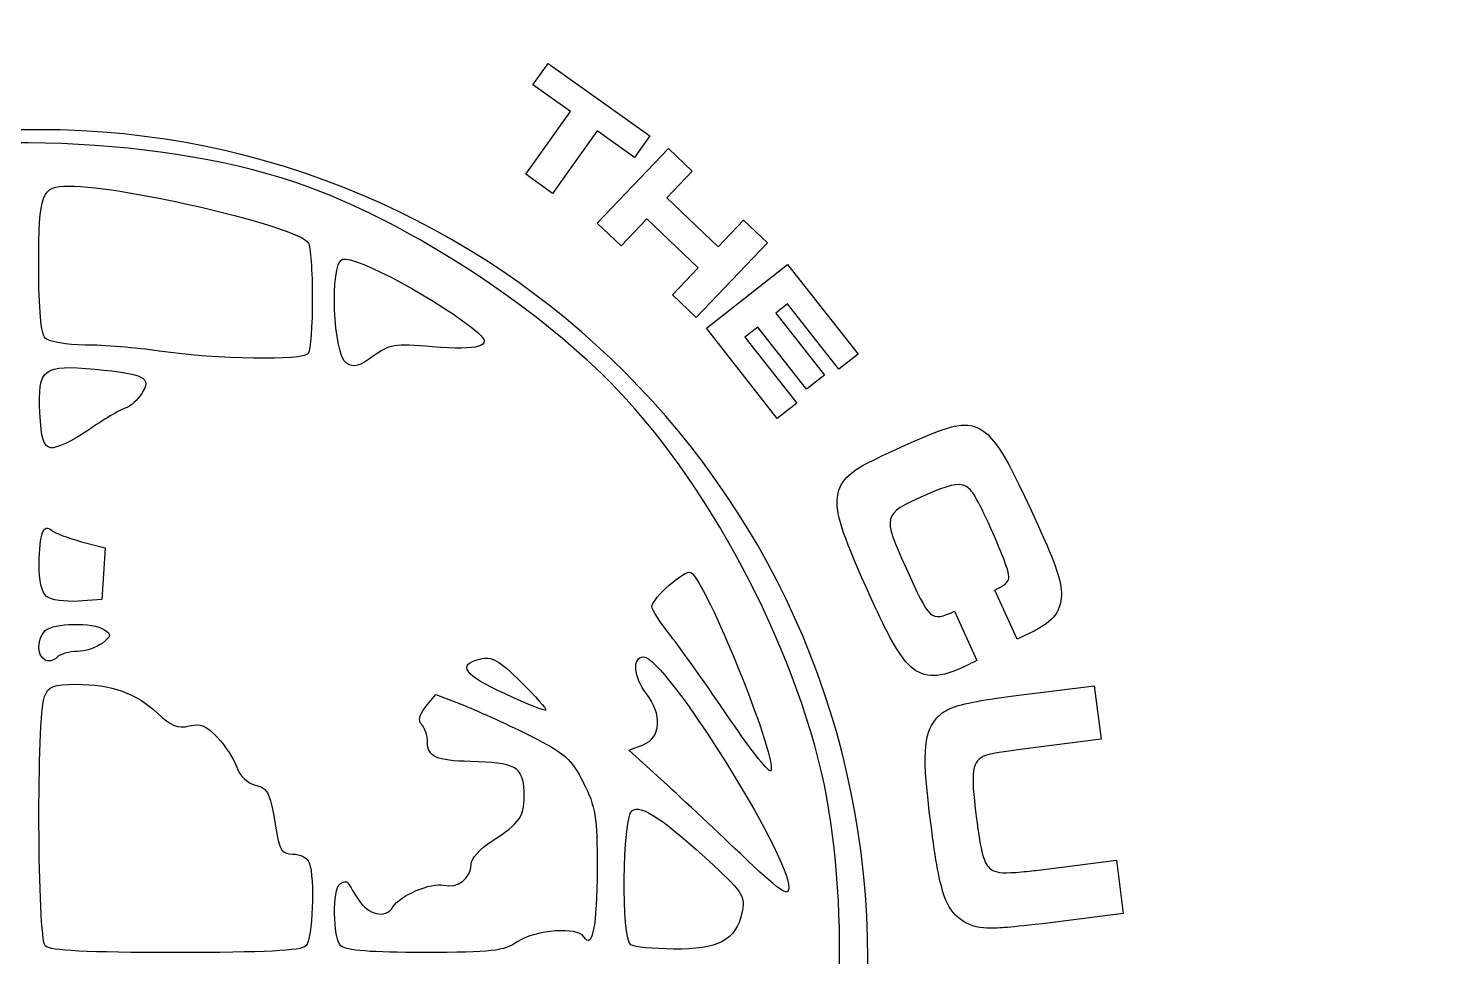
# Model space of a CAD drawing. Header units: millimetres. Extents: x -100 to 87, y -104 to 146.
# Drawn here: x 20.93 to 43.93, y -27.82 to -12.68 of the extents above; entities that cross this region are included whole.
import ezdxf

# ---------------------------------------------------------------- set-up
doc = ezdxf.new("R2010")
doc.units = ezdxf.units.MM
doc.header["$MEASUREMENT"] = 0
doc.layers.add('Layer 1', color=7, linetype='Continuous')

msp = doc.modelspace()

# ---------------------------------------------------------------- linework, layer by layer
at = {"layer": 'Layer 1', "color": 250, "lineweight": 20}
msp.add_open_spline([(56.0896, -39.0545), (56.0896, -39.0545), (56.0896, -39.0545), (56.0896, -39.0545), (56.0896, -39.0545), (53.9205, -39.0545), (52.1467, -40.7833), (52.0909, -42.9515), (52.0909, -42.9515), (52.0909, -42.9515), (52.0896, -49.0543), (52.0896, -49.0543), (52.0896, -49.0543), (52.0891, -51.8044), (49.8395, -54.0545), (47.0893, -54.0545), (47.0893, -54.0545), (47.0893, -54.0545), (-92.9101, -54.0545), (-92.9101, -54.0545), (-92.9101, -54.0545), (-95.6604, -54.0545), (-97.9104, -51.8044), (-97.9104, -49.0543), (-97.9104, -49.0543), (-97.9104, -49.0543), (-97.9104, -9.0547), (-97.9104, -9.0547), (-97.9104, -9.0547), (-97.9104, -6.3046), (-95.6604, -4.0545), (-92.9101, -4.0545), (-92.9101, -4.0545), (-92.9101, -4.0545), (47.0893, -4.0545), (47.0893, -4.0545), (47.0893, -4.0545), (49.8396, -4.0545), (52.089, -6.3046), (52.0896, -9.0547), (52.0896, -9.0547), (52.0896, -9.0547), (52.0909, -15.1575), (52.0909, -15.1575), (52.0909, -15.1575), (52.1467, -17.3257), (53.9205, -19.0545), (56.0896, -19.0545), (56.0896, -19.0545), (56.0896, -19.0545), (56.0896, -19.0545), (56.0896, -19.0545), (56.0896, -19.0545), (56.0896, -19.0545), (64.2596, -19.0545), (64.2596, -19.0545), (64.2596, -19.0545), (65.8166, -19.0545), (67.0903, -20.1676), (67.0903, -21.5281), (67.0903, -21.5281), (67.0903, -21.5281), (67.0903, -36.581), (67.0903, -36.581), (67.0903, -36.581), (67.0903, -37.9415), (65.8164, -39.0545), (64.2596, -39.0545), (64.2596, -39.0545), (64.2596, -39.0545), (56.0896, -39.0545), (56.0896, -39.0545)], degree=3, knots=[0, 0, 0, 0, 0.0526316, 0.0526316, 0.0526316, 0.0526316, 0.1052632, 0.1052632, 0.1052632, 0.1052632, 0.1578947, 0.1578947, 0.1578947, 0.1578947, 0.2105263, 0.2105263, 0.2105263, 0.2105263, 0.2631579, 0.2631579, 0.2631579, 0.2631579, 0.3157895, 0.3157895, 0.3157895, 0.3157895, 0.3684211, 0.3684211, 0.3684211, 0.3684211, 0.4210526, 0.4210526, 0.4210526, 0.4210526, 0.4736842, 0.4736842, 0.4736842, 0.4736842, 0.5263158, 0.5263158, 0.5263158, 0.5263158, 0.5789474, 0.5789474, 0.5789474, 0.5789474, 0.6315789, 0.6315789, 0.6315789, 0.6315789, 0.6842105, 0.6842105, 0.6842105, 0.6842105, 0.7368421, 0.7368421, 0.7368421, 0.7368421, 0.7894737, 0.7894737, 0.7894737, 0.7894737, 0.8421053, 0.8421053, 0.8421053, 0.8421053, 0.8947368, 0.8947368, 0.8947368, 0.8947368, 1, 1, 1, 1], dxfattribs=at)
at = {"layer": 'Layer 1', "color": 250}
for points, knots in [([(29.4076, -13.2548), (29.4076, -13.2548), (29.1591, -13.6042), (29.1591, -13.6042), (29.1591, -13.6042), (29.1591, -13.6042), (29.7695, -14.0383), (29.7695, -14.0383), (29.7695, -14.0383), (29.7695, -14.0383), (29.0432, -15.0597), (29.0432, -15.0597), (29.0432, -15.0597), (29.0432, -15.0597), (29.4809, -15.3709), (29.4809, -15.3709), (29.4809, -15.3709), (29.4809, -15.3709), (30.2072, -14.3495), (30.2072, -14.3495), (30.2072, -14.3495), (30.2072, -14.3495), (30.8176, -14.7836), (30.8176, -14.7836), (30.8176, -14.7836), (30.8176, -14.7836), (31.0661, -14.4342), (31.0661, -14.4342), (31.0661, -14.4342), (31.0661, -14.4342), (29.4076, -13.2548), (29.4076, -13.2548)], [0, 0, 0, 0, 0.1111111, 0.1111111, 0.1111111, 0.1111111, 0.2222222, 0.2222222, 0.2222222, 0.2222222, 0.3333333, 0.3333333, 0.3333333, 0.3333333, 0.4444444, 0.4444444, 0.4444444, 0.4444444, 0.5555556, 0.5555556, 0.5555556, 0.5555556, 0.6666667, 0.6666667, 0.6666667, 0.6666667, 0.7777778, 0.7777778, 0.7777778, 0.7777778, 1, 1, 1, 1]), ([(7.7764, -26.0514), (7.7943, -25.8796), (7.8934, -25.3374), (7.9966, -24.8465), (7.9966, -24.8465), (8.9841, -20.1485), (12.9326, -16.0524), (17.5776, -14.9071), (17.5776, -14.9071), (20.0622, -14.2944), (23.5192, -14.4801), (25.6995, -15.3433), (25.6995, -15.3433), (27.3844, -16.0104), (29.3102, -17.2953), (30.534, -18.5688), (30.534, -18.5688), (32.116, -20.2151), (33.5489, -23.0066), (33.9514, -25.2265), (33.9514, -25.2265), (34.3327, -27.329), (34.1798, -30.0982), (33.5832, -31.8974), (33.5832, -31.8974), (33.2806, -32.81), (32.305, -34.7148), (31.7108, -35.5534), (31.7108, -35.5534), (31.0087, -36.5442), (29.6752, -37.8872), (28.7095, -38.5762), (28.7095, -38.5762), (27.3626, -39.5371), (25.3808, -40.4276), (23.916, -40.7302), (23.916, -40.7302), (22.2365, -41.0771), (19.68, -41.0654), (18.0238, -40.7032), (18.0238, -40.7032), (14.3664, -39.9033), (11.1236, -37.4849), (9.34, -34.227), (9.34, -34.227), (8.5377, -32.7616), (8.0206, -31.225), (7.8103, -29.6819), (7.8103, -29.6819), (7.7222, -29.0355), (7.7011, -26.7724), (7.7764, -26.0514)], [0, 0, 0, 0, 0.0714286, 0.0714286, 0.0714286, 0.0714286, 0.1428571, 0.1428571, 0.1428571, 0.1428571, 0.2142857, 0.2142857, 0.2142857, 0.2142857, 0.2857143, 0.2857143, 0.2857143, 0.2857143, 0.3571429, 0.3571429, 0.3571429, 0.3571429, 0.4285714, 0.4285714, 0.4285714, 0.4285714, 0.5, 0.5, 0.5, 0.5, 0.5714286, 0.5714286, 0.5714286, 0.5714286, 0.6428571, 0.6428571, 0.6428571, 0.6428571, 0.7142857, 0.7142857, 0.7142857, 0.7142857, 0.7857143, 0.7857143, 0.7857143, 0.7857143, 0.8571429, 0.8571429, 0.8571429, 0.8571429, 1, 1, 1, 1]), ([(31.3684, -14.6371), (31.3684, -14.6371), (30.2079, -15.8546), (30.2079, -15.8546), (30.2079, -15.8546), (30.2079, -15.8546), (30.5967, -16.2252), (30.5967, -16.2252), (30.5967, -16.2252), (30.5967, -16.2252), (31.0161, -15.7853), (31.0161, -15.7853), (31.0161, -15.7853), (31.0161, -15.7853), (31.8539, -16.5839), (31.8539, -16.5839), (31.8539, -16.5839), (31.8539, -16.5839), (31.4346, -17.0238), (31.4346, -17.0238), (31.4346, -17.0238), (31.4346, -17.0238), (31.8233, -17.3944), (31.8233, -17.3944), (31.8233, -17.3944), (31.8233, -17.3944), (32.9839, -16.1769), (32.9839, -16.1769), (32.9839, -16.1769), (32.9839, -16.1769), (32.5951, -15.8063), (32.5951, -15.8063), (32.5951, -15.8063), (32.5951, -15.8063), (32.1793, -16.2426), (32.1793, -16.2426), (32.1793, -16.2426), (32.1793, -16.2426), (31.3414, -15.444), (31.3414, -15.444), (31.3414, -15.444), (31.3414, -15.444), (31.7572, -15.0077), (31.7572, -15.0077), (31.7572, -15.0077), (31.7572, -15.0077), (31.3684, -14.6371), (31.3684, -14.6371)], [0, 0, 0, 0, 0.0769231, 0.0769231, 0.0769231, 0.0769231, 0.1538462, 0.1538462, 0.1538462, 0.1538462, 0.2307692, 0.2307692, 0.2307692, 0.2307692, 0.3076923, 0.3076923, 0.3076923, 0.3076923, 0.3846154, 0.3846154, 0.3846154, 0.3846154, 0.4615385, 0.4615385, 0.4615385, 0.4615385, 0.5384615, 0.5384615, 0.5384615, 0.5384615, 0.6153846, 0.6153846, 0.6153846, 0.6153846, 0.6923077, 0.6923077, 0.6923077, 0.6923077, 0.7692308, 0.7692308, 0.7692308, 0.7692308, 0.8461538, 0.8461538, 0.8461538, 0.8461538, 1, 1, 1, 1]), ([(21.2101, -17.7331), (21.2691, -17.792), (21.5599, -17.8414), (21.8572, -17.8429), (21.8572, -17.8429), (22.1542, -17.8445), (22.6984, -17.889), (23.0665, -17.942), (23.0665, -17.942), (24.0104, -18.0778), (25.4165, -18.1007), (25.4973, -17.9815), (25.4973, -17.9815), (25.5334, -17.9283), (25.5629, -17.5233), (25.5629, -17.0815), (25.5629, -17.0815), (25.5629, -16.6397), (25.5334, -16.2322), (25.4973, -16.176), (25.4973, -16.176), (25.3294, -15.9141), (22.5373, -15.2542), (21.5894, -15.2524), (21.5894, -15.2524), (21.145, -15.2515), (21.103, -15.3633), (21.103, -16.546), (21.103, -16.546), (21.103, -17.267), (21.1386, -17.6615), (21.2101, -17.7331), (21.2101, -17.7331), (21.2101, -17.7331), (21.2101, -17.7331), (21.2101, -17.7331)], [0, 0, 0, 0, 0.1, 0.1, 0.1, 0.1, 0.2, 0.2, 0.2, 0.2, 0.3, 0.3, 0.3, 0.3, 0.4, 0.4, 0.4, 0.4, 0.5, 0.5, 0.5, 0.5, 0.6, 0.6, 0.6, 0.6, 0.7, 0.7, 0.7, 0.7, 0.8, 0.8, 0.8, 0.8, 1, 1, 1, 1]), ([(26.1197, -18.1403), (26.2387, -18.2152), (26.3345, -18.1902), (26.556, -18.0264), (26.556, -18.0264), (26.8151, -17.8349), (26.899, -17.8214), (27.5192, -17.8718), (27.5192, -17.8718), (28.2838, -17.9339), (28.5196, -17.8628), (28.2676, -17.6465), (28.2676, -17.6465), (27.6792, -17.1413), (26.2537, -16.3687), (26.0524, -16.446), (26.0524, -16.446), (25.8448, -16.5257), (25.9035, -18.0044), (26.1197, -18.1403)], [0, 0, 0, 0, 0.1666667, 0.1666667, 0.1666667, 0.1666667, 0.3333333, 0.3333333, 0.3333333, 0.3333333, 0.5, 0.5, 0.5, 0.5, 0.6666667, 0.6666667, 0.6666667, 0.6666667, 1, 1, 1, 1]), ([(33.3091, -16.5303), (33.3091, -16.5303), (31.9867, -17.5698), (31.9867, -17.5698), (31.9867, -17.5698), (31.9867, -17.5698), (33.1431, -19.0409), (33.1431, -19.0409), (33.1431, -19.0409), (33.1431, -19.0409), (33.4603, -18.7915), (33.4603, -18.7915), (33.4603, -18.7915), (33.4603, -18.7915), (32.6157, -17.717), (32.6157, -17.717), (32.6157, -17.717), (32.6157, -17.717), (32.8258, -17.5518), (32.8258, -17.5518), (32.8258, -17.5518), (32.8258, -17.5518), (33.6221, -18.5649), (33.6221, -18.5649), (33.6221, -18.5649), (33.6221, -18.5649), (33.9136, -18.3358), (33.9136, -18.3358), (33.9136, -18.3358), (33.9136, -18.3358), (33.1173, -17.3227), (33.1173, -17.3227), (33.1173, -17.3227), (33.1173, -17.3227), (33.3096, -17.1715), (33.3096, -17.1715), (33.3096, -17.1715), (33.3096, -17.1715), (34.148, -18.2382), (34.148, -18.2382), (34.148, -18.2382), (34.148, -18.2382), (34.4592, -17.9935), (34.4592, -17.9935), (34.4592, -17.9935), (34.4592, -17.9935), (33.3091, -16.5303), (33.3091, -16.5303)], [0, 0, 0, 0, 0.0769231, 0.0769231, 0.0769231, 0.0769231, 0.1538462, 0.1538462, 0.1538462, 0.1538462, 0.2307692, 0.2307692, 0.2307692, 0.2307692, 0.3076923, 0.3076923, 0.3076923, 0.3076923, 0.3846154, 0.3846154, 0.3846154, 0.3846154, 0.4615385, 0.4615385, 0.4615385, 0.4615385, 0.5384615, 0.5384615, 0.5384615, 0.5384615, 0.6153846, 0.6153846, 0.6153846, 0.6153846, 0.6923077, 0.6923077, 0.6923077, 0.6923077, 0.7692308, 0.7692308, 0.7692308, 0.7692308, 0.8461538, 0.8461538, 0.8461538, 0.8461538, 1, 1, 1, 1]), ([(21.2981, -19.5182), (21.3808, -19.534), (21.653, -19.4062), (21.9029, -19.2343), (21.9029, -19.2343), (22.1528, -19.0624), (22.4266, -18.8997), (22.5113, -18.8729), (22.5113, -18.8729), (22.596, -18.846), (22.7192, -18.7378), (22.7849, -18.6325), (22.7849, -18.6325), (22.9476, -18.372), (22.8346, -18.3134), (22.0217, -18.2372), (22.0217, -18.2372), (21.1693, -18.1574), (21.0865, -18.2227), (21.1214, -18.9468), (21.1214, -18.9468), (21.142, -19.3719), (21.1803, -19.4958), (21.2981, -19.5182), (21.2981, -19.5182), (21.2981, -19.5182), (21.2981, -19.5182), (21.2981, -19.5182)], [0, 0, 0, 0, 0.125, 0.125, 0.125, 0.125, 0.25, 0.25, 0.25, 0.25, 0.375, 0.375, 0.375, 0.375, 0.5, 0.5, 0.5, 0.5, 0.625, 0.625, 0.625, 0.625, 0.75, 0.75, 0.75, 0.75, 1, 1, 1, 1]), ([(36.0344, -22.1819), (35.6426, -22.3543), (35.6333, -22.3442), (35.238, -21.4696), (35.238, -21.4696), (34.8551, -20.6226), (34.8616, -20.6054), (35.5313, -20.3026), (35.5313, -20.3026), (35.9252, -20.1245), (36.097, -20.0849), (36.2147, -20.1456), (36.2147, -20.1456), (36.3191, -20.198), (36.4007, -20.3367), (36.6251, -20.8331), (36.6251, -20.8331), (36.707, -21.0143), (36.806, -21.2543), (36.8551, -21.3839), (36.8551, -21.3839), (36.9216, -21.5626), (36.9304, -21.6345), (36.9013, -21.6857), (36.9013, -21.6857), (36.8723, -21.7368), (36.8404, -21.7606), (36.6903, -21.8379), (36.6903, -21.8379), (36.6903, -21.8379), (37.0518, -22.6377), (37.0518, -22.6377), (37.0518, -22.6377), (37.0518, -22.6377), (37.1818, -22.579), (37.1818, -22.579), (37.1818, -22.579), (37.6151, -22.3831), (37.7691, -22.2091), (37.7747, -21.9172), (37.7747, -21.9172), (37.7812, -21.7007), (37.6908, -21.4379), (37.3863, -20.7642), (37.3863, -20.7642), (36.7772, -19.4168), (36.5749, -19.1477), (36.1763, -19.1476), (36.1763, -19.1476), (35.9981, -19.1522), (35.7686, -19.2323), (35.1658, -19.5047), (35.1658, -19.5047), (34.8625, -19.6419), (34.6415, -19.7512), (34.5269, -19.8125), (34.5269, -19.8125), (34.2456, -19.9777), (34.1312, -20.1338), (34.1199, -20.3713), (34.1199, -20.3713), (34.1076, -20.6378), (34.2257, -20.983), (34.678, -21.9837), (34.678, -21.9837), (34.9505, -22.5865), (35.1098, -22.8656), (35.2769, -23.0463), (35.2769, -23.0463), (35.4982, -23.2736), (35.7394, -23.2926), (36.1531, -23.1056), (36.1531, -23.1056), (36.1925, -23.0878), (36.2497, -23.0572), (36.3977, -22.9856), (36.3977, -22.9856), (36.3977, -22.9856), (36.0344, -22.1819), (36.0344, -22.1819)], [0, 0, 0, 0, 0.047619, 0.047619, 0.047619, 0.047619, 0.0952381, 0.0952381, 0.0952381, 0.0952381, 0.1428571, 0.1428571, 0.1428571, 0.1428571, 0.1904762, 0.1904762, 0.1904762, 0.1904762, 0.2380952, 0.2380952, 0.2380952, 0.2380952, 0.2857143, 0.2857143, 0.2857143, 0.2857143, 0.3333333, 0.3333333, 0.3333333, 0.3333333, 0.3809524, 0.3809524, 0.3809524, 0.3809524, 0.4285714, 0.4285714, 0.4285714, 0.4285714, 0.4761905, 0.4761905, 0.4761905, 0.4761905, 0.5238095, 0.5238095, 0.5238095, 0.5238095, 0.5714286, 0.5714286, 0.5714286, 0.5714286, 0.6190476, 0.6190476, 0.6190476, 0.6190476, 0.6666667, 0.6666667, 0.6666667, 0.6666667, 0.7142857, 0.7142857, 0.7142857, 0.7142857, 0.7619048, 0.7619048, 0.7619048, 0.7619048, 0.8095238, 0.8095238, 0.8095238, 0.8095238, 0.8571429, 0.8571429, 0.8571429, 0.8571429, 0.9047619, 0.9047619, 0.9047619, 0.9047619, 1, 1, 1, 1]), ([(21.2303, -21.9403), (21.3003, -21.9984), (21.5313, -22.0335), (21.7435, -22.0182), (21.7435, -22.0182), (21.7435, -22.0182), (22.1294, -21.9904), (22.1294, -21.9904), (22.1294, -21.9904), (22.1294, -21.9904), (22.1564, -21.5712), (22.1564, -21.5712), (22.1564, -21.5712), (22.1564, -21.5712), (22.1834, -21.1519), (22.1834, -21.1519), (22.1834, -21.1519), (22.1834, -21.1519), (21.7994, -21.0492), (21.7994, -21.0492), (21.7994, -21.0492), (21.5882, -20.9927), (21.3691, -20.9086), (21.3125, -20.8623), (21.3125, -20.8623), (21.1753, -20.7499), (21.1189, -20.9057), (21.11, -21.4216), (21.11, -21.4216), (21.1057, -21.6778), (21.1513, -21.8748), (21.2303, -21.9403), (21.2303, -21.9403), (21.2303, -21.9403), (21.2303, -21.9403), (21.2303, -21.9403)], [0, 0, 0, 0, 0.1, 0.1, 0.1, 0.1, 0.2, 0.2, 0.2, 0.2, 0.3, 0.3, 0.3, 0.3, 0.4, 0.4, 0.4, 0.4, 0.5, 0.5, 0.5, 0.5, 0.6, 0.6, 0.6, 0.6, 0.7, 0.7, 0.7, 0.7, 0.8, 0.8, 0.8, 0.8, 1, 1, 1, 1]), ([(31.4072, -22.5859), (31.5766, -22.7984), (32.0083, -23.4066), (32.3667, -23.9376), (32.3667, -23.9376), (32.725, -24.4686), (33.0296, -24.8481), (33.0436, -24.7809), (33.0436, -24.7809), (33.1071, -24.4765), (31.9844, -21.7051), (31.7353, -21.5512), (31.7353, -21.5512), (31.6419, -21.4934), (31.0993, -21.9689), (31.0993, -22.1086), (31.0993, -22.1086), (31.0993, -22.1587), (31.2378, -22.3735), (31.4072, -22.5859), (31.4072, -22.5859), (31.4072, -22.5859), (31.4072, -22.5859), (31.4072, -22.5859)], [0, 0, 0, 0, 0.1428571, 0.1428571, 0.1428571, 0.1428571, 0.2857143, 0.2857143, 0.2857143, 0.2857143, 0.4285714, 0.4285714, 0.4285714, 0.4285714, 0.5714286, 0.5714286, 0.5714286, 0.5714286, 0.7142857, 0.7142857, 0.7142857, 0.7142857, 1, 1, 1, 1]), ([(21.2, -22.977), (21.2534, -23.01), (21.3418, -22.9923), (21.3964, -22.9376), (21.3964, -22.9376), (21.451, -22.883), (21.6005, -22.8383), (21.7286, -22.8383), (21.7286, -22.8383), (21.8567, -22.8383), (22.0394, -22.7788), (22.1347, -22.7062), (22.1347, -22.7062), (22.2846, -22.5918), (22.29, -22.5619), (22.1741, -22.4844), (22.1741, -22.4844), (21.9877, -22.3597), (21.3397, -22.3696), (21.2101, -22.4992), (21.2101, -22.4992), (21.0766, -22.6327), (21.071, -22.8972), (21.2001, -22.977), (21.2001, -22.977), (21.2001, -22.977), (21.2, -22.977), (21.2, -22.977)], [0, 0, 0, 0, 0.125, 0.125, 0.125, 0.125, 0.25, 0.25, 0.25, 0.25, 0.375, 0.375, 0.375, 0.375, 0.5, 0.5, 0.5, 0.5, 0.625, 0.625, 0.625, 0.625, 0.75, 0.75, 0.75, 0.75, 1, 1, 1, 1]), ([(28.7061, -23.5318), (29.0549, -23.6924), (29.3536, -23.8105), (29.3698, -23.7942), (29.3698, -23.7942), (29.3861, -23.778), (29.2028, -23.5711), (28.9626, -23.3346), (28.9626, -23.3346), (28.5974, -22.9748), (28.4882, -22.9139), (28.2953, -22.9623), (28.2953, -22.9623), (27.9161, -23.0575), (28.0357, -23.2233), (28.7061, -23.5318)], [0, 0, 0, 0, 0.2, 0.2, 0.2, 0.2, 0.4, 0.4, 0.4, 0.4, 0.6, 0.6, 0.6, 0.6, 1, 1, 1, 1]), ([(32.5414, -26.1345), (33.188, -26.751), (33.3305, -26.8513), (33.3305, -26.6898), (33.3305, -26.6898), (33.3305, -26.1387), (31.3112, -22.9276), (30.9647, -22.9276), (30.9647, -22.9276), (30.7742, -22.9276), (30.7992, -23.26), (31.01, -23.528), (31.01, -23.528), (31.272, -23.8611), (31.2466, -24.2487), (30.9556, -24.3593), (30.9556, -24.3593), (30.9556, -24.3593), (30.7226, -24.4479), (30.7226, -24.4479), (30.7226, -24.4479), (30.7226, -24.4479), (31.2375, -24.915), (31.2375, -24.915), (31.2375, -24.915), (31.5206, -25.1719), (32.1074, -25.7206), (32.5414, -26.1345), (32.5414, -26.1345), (32.5414, -26.1345), (32.5414, -26.1345), (32.5414, -26.1345)], [0, 0, 0, 0, 0.1111111, 0.1111111, 0.1111111, 0.1111111, 0.2222222, 0.2222222, 0.2222222, 0.2222222, 0.3333333, 0.3333333, 0.3333333, 0.3333333, 0.4444444, 0.4444444, 0.4444444, 0.4444444, 0.5555556, 0.5555556, 0.5555556, 0.5555556, 0.6666667, 0.6666667, 0.6666667, 0.6666667, 0.7777778, 0.7777778, 0.7777778, 0.7777778, 1, 1, 1, 1]), ([(21.2101, -27.6401), (21.2871, -27.7171), (21.8845, -27.7472), (23.3343, -27.7472), (23.3343, -27.7472), (24.7842, -27.7472), (25.3815, -27.7171), (25.4585, -27.6401), (25.4585, -27.6401), (25.5694, -27.5292), (25.6082, -26.5339), (25.5114, -26.2818), (25.5114, -26.2818), (25.4816, -26.2042), (25.363, -26.1407), (25.2477, -26.1407), (25.2477, -26.1407), (25.0747, -26.1407), (25.0288, -26.0824), (24.9844, -25.806), (24.9844, -25.806), (24.8763, -25.134), (24.8488, -25.0723), (24.633, -25.0182), (24.633, -25.0182), (24.5079, -24.9868), (24.3817, -24.8641), (24.3329, -24.7267), (24.3329, -24.7267), (24.2867, -24.5962), (24.1444, -24.378), (24.0169, -24.2418), (24.0169, -24.2418), (23.8348, -24.0474), (23.7351, -24.0066), (23.5532, -24.0522), (23.5532, -24.0522), (23.3716, -24.0978), (23.2601, -24.0522), (23.0378, -23.8433), (23.0378, -23.8433), (22.6913, -23.5171), (22.2866, -23.3738), (21.7116, -23.3738), (21.7116, -23.3738), (21.343, -23.3738), (21.2633, -23.4048), (21.195, -23.5746), (21.195, -23.5746), (21.0674, -23.892), (21.0809, -27.5108), (21.2101, -27.64), (21.2101, -27.64), (21.2101, -27.64), (21.2101, -27.6401), (21.2101, -27.6401)], [0, 0, 0, 0, 0.0666667, 0.0666667, 0.0666667, 0.0666667, 0.1333333, 0.1333333, 0.1333333, 0.1333333, 0.2, 0.2, 0.2, 0.2, 0.2666667, 0.2666667, 0.2666667, 0.2666667, 0.3333333, 0.3333333, 0.3333333, 0.3333333, 0.4, 0.4, 0.4, 0.4, 0.4666667, 0.4666667, 0.4666667, 0.4666667, 0.5333333, 0.5333333, 0.5333333, 0.5333333, 0.6, 0.6, 0.6, 0.6, 0.6666667, 0.6666667, 0.6666667, 0.6666667, 0.7333333, 0.7333333, 0.7333333, 0.7333333, 0.8, 0.8, 0.8, 0.8, 0.8666667, 0.8666667, 0.8666667, 0.8666667, 1, 1, 1, 1]), ([(38.3115, -23.3966), (38.3115, -23.3966), (36.9948, -23.5641), (36.9948, -23.5641), (36.9948, -23.5641), (36.5149, -23.6294), (36.5149, -23.6294), (36.4003, -23.6528), (36.4003, -23.6528), (36.0084, -23.7244), (35.8471, -23.7929), (35.723, -23.9481), (35.723, -23.9481), (35.523, -24.1914), (35.5077, -24.5507), (35.6457, -25.6359), (35.6457, -25.6359), (35.728, -26.2835), (35.7839, -26.5859), (35.868, -26.8366), (35.868, -26.8366), (35.9781, -27.1539), (36.2333, -27.3437), (36.5652, -27.3494), (36.5652, -27.3494), (36.7701, -27.3495), (36.8178, -27.3478), (37.4671, -27.2784), (37.4671, -27.2784), (37.4671, -27.2784), (38.7838, -27.1109), (38.7838, -27.1109), (38.7838, -27.1109), (38.7838, -27.1109), (38.6731, -26.2402), (38.6731, -26.2402), (38.6731, -26.2402), (38.6731, -26.2402), (37.3564, -26.4077), (37.3564, -26.4077), (37.3564, -26.4077), (37.292, -26.4159), (37.1457, -26.4301), (37.0379, -26.4394), (37.0379, -26.4394), (36.787, -26.454), (36.7075, -26.4466), (36.6259, -26.3873), (36.6259, -26.3873), (36.511, -26.306), (36.4618, -26.1249), (36.386, -25.5287), (36.386, -25.5287), (36.2916, -24.7866), (36.3176, -24.6134), (36.5388, -24.5373), (36.5388, -24.5373), (36.652, -24.5011), (36.6562, -24.5006), (37.1055, -24.4348), (37.1055, -24.4348), (37.1055, -24.4348), (38.4222, -24.2673), (38.4222, -24.2673), (38.4222, -24.2673), (38.4222, -24.2673), (38.3115, -23.3966), (38.3115, -23.3966)], [0, 0, 0, 0, 0.0555556, 0.0555556, 0.0555556, 0.0555556, 0.1111111, 0.1111111, 0.1111111, 0.1111111, 0.1666667, 0.1666667, 0.1666667, 0.1666667, 0.2222222, 0.2222222, 0.2222222, 0.2222222, 0.2777778, 0.2777778, 0.2777778, 0.2777778, 0.3333333, 0.3333333, 0.3333333, 0.3333333, 0.3888889, 0.3888889, 0.3888889, 0.3888889, 0.4444444, 0.4444444, 0.4444444, 0.4444444, 0.5, 0.5, 0.5, 0.5, 0.5555556, 0.5555556, 0.5555556, 0.5555556, 0.6111111, 0.6111111, 0.6111111, 0.6111111, 0.6666667, 0.6666667, 0.6666667, 0.6666667, 0.7222222, 0.7222222, 0.7222222, 0.7222222, 0.7777778, 0.7777778, 0.7777778, 0.7777778, 0.8333333, 0.8333333, 0.8333333, 0.8333333, 0.8888889, 0.8888889, 0.8888889, 0.8888889, 1, 1, 1, 1]), ([(26.0297, -27.6401), (26.1029, -27.7133), (26.5338, -27.747), (27.3908, -27.7466), (27.3908, -27.7466), (28.4921, -27.7457), (28.6775, -27.7244), (28.9126, -27.5687), (28.9126, -27.5687), (29.2047, -27.3752), (29.888, -27.3246), (29.9895, -27.489), (29.9895, -27.489), (30.1256, -27.7092), (30.2041, -27.3072), (30.2054, -26.3831), (30.2054, -26.3831), (30.2066, -25.5305), (30.1812, -25.3702), (29.9824, -24.9779), (29.9824, -24.9779), (29.7873, -24.5929), (29.6764, -24.494), (29.1328, -24.2203), (29.1328, -24.2203), (28.789, -24.0471), (28.2984, -23.8229), (28.0426, -23.7221), (28.0426, -23.7221), (28.0426, -23.7221), (27.5775, -23.5388), (27.5775, -23.5388), (27.5775, -23.5388), (27.5775, -23.5388), (27.4159, -23.7384), (27.4159, -23.7384), (27.4159, -23.7384), (27.304, -23.8765), (27.2829, -23.9665), (27.3471, -24.0308), (27.3471, -24.0308), (27.3982, -24.0818), (27.4399, -24.2116), (27.4399, -24.3193), (27.4399, -24.3193), (27.4399, -24.5545), (27.5874, -24.6205), (28.139, -24.6323), (28.139, -24.6323), (28.8748, -24.648), (29, -24.7174), (29.016, -25.1182), (29.016, -25.1182), (29.0322, -25.5215), (28.9589, -25.6348), (28.49, -25.9308), (28.49, -25.9308), (28.2974, -26.0524), (28.154, -26.214), (28.154, -26.3094), (28.154, -26.3094), (28.154, -26.5351), (27.927, -26.7077), (27.7062, -26.6499), (27.7062, -26.6499), (27.5058, -26.5975), (26.9892, -26.8181), (26.8777, -27.0036), (26.8777, -27.0036), (26.7589, -27.2013), (26.4716, -27.1374), (26.3087, -26.877), (26.3087, -26.877), (26.2243, -26.742), (26.1457, -26.6175), (26.1341, -26.6003), (26.1341, -26.6003), (26.1225, -26.5831), (26.0702, -26.5956), (26.0179, -26.6279), (26.0179, -26.6279), (25.8877, -26.7083), (25.8971, -27.5075), (26.0298, -27.6401), (26.0298, -27.6401), (26.0298, -27.6401), (26.0297, -27.6401), (26.0297, -27.6401)], [0, 0, 0, 0, 0.0434783, 0.0434783, 0.0434783, 0.0434783, 0.0869565, 0.0869565, 0.0869565, 0.0869565, 0.1304348, 0.1304348, 0.1304348, 0.1304348, 0.173913, 0.173913, 0.173913, 0.173913, 0.2173913, 0.2173913, 0.2173913, 0.2173913, 0.2608696, 0.2608696, 0.2608696, 0.2608696, 0.3043478, 0.3043478, 0.3043478, 0.3043478, 0.3478261, 0.3478261, 0.3478261, 0.3478261, 0.3913043, 0.3913043, 0.3913043, 0.3913043, 0.4347826, 0.4347826, 0.4347826, 0.4347826, 0.4782609, 0.4782609, 0.4782609, 0.4782609, 0.5217391, 0.5217391, 0.5217391, 0.5217391, 0.5652174, 0.5652174, 0.5652174, 0.5652174, 0.6086957, 0.6086957, 0.6086957, 0.6086957, 0.6521739, 0.6521739, 0.6521739, 0.6521739, 0.6956522, 0.6956522, 0.6956522, 0.6956522, 0.7391304, 0.7391304, 0.7391304, 0.7391304, 0.7826087, 0.7826087, 0.7826087, 0.7826087, 0.826087, 0.826087, 0.826087, 0.826087, 0.8695652, 0.8695652, 0.8695652, 0.8695652, 0.9130435, 0.9130435, 0.9130435, 0.9130435, 1, 1, 1, 1]), ([(30.7549, -27.6211), (30.8109, -27.6557), (31.1254, -27.6873), (31.4538, -27.6912), (31.4538, -27.6912), (32.1711, -27.6997), (32.4738, -27.5403), (32.5644, -27.1062), (32.5644, -27.1062), (32.622, -26.83), (32.5913, -26.7777), (32.1082, -26.3297), (32.1082, -26.3297), (31.2883, -25.5694), (30.9153, -25.3201), (30.7736, -25.4377), (30.7736, -25.4377), (30.6168, -25.5678), (30.6, -27.5254), (30.7549, -27.6211), (30.7549, -27.6211), (30.7549, -27.6211), (30.7549, -27.6211), (30.7549, -27.6211)], [0, 0, 0, 0, 0.1428571, 0.1428571, 0.1428571, 0.1428571, 0.2857143, 0.2857143, 0.2857143, 0.2857143, 0.4285714, 0.4285714, 0.4285714, 0.4285714, 0.5714286, 0.5714286, 0.5714286, 0.5714286, 0.7142857, 0.7142857, 0.7142857, 0.7142857, 1, 1, 1, 1])]:
    msp.add_open_spline(points, degree=3, knots=knots, dxfattribs=at)
at = {"layer": 'Layer 1', "color": 7}
msp.add_open_spline([(34.6192, -27.8444), (34.6192, -35.3064), (28.57, -41.3556), (21.108, -41.3556), (21.108, -41.3556), (13.646, -41.3556), (7.5968, -35.3064), (7.5968, -27.8444), (7.5968, -27.8444), (7.5968, -20.3823), (13.646, -14.3331), (21.108, -14.3331), (21.108, -14.3331), (28.57, -14.3331), (34.6192, -20.3823), (34.6192, -27.8444)], degree=3, knots=[0, 0, 0, 0, 0.2, 0.2, 0.2, 0.2, 0.4, 0.4, 0.4, 0.4, 0.6, 0.6, 0.6, 0.6, 1, 1, 1, 1], dxfattribs=at)

doc.saveas('drawing.dxf')
